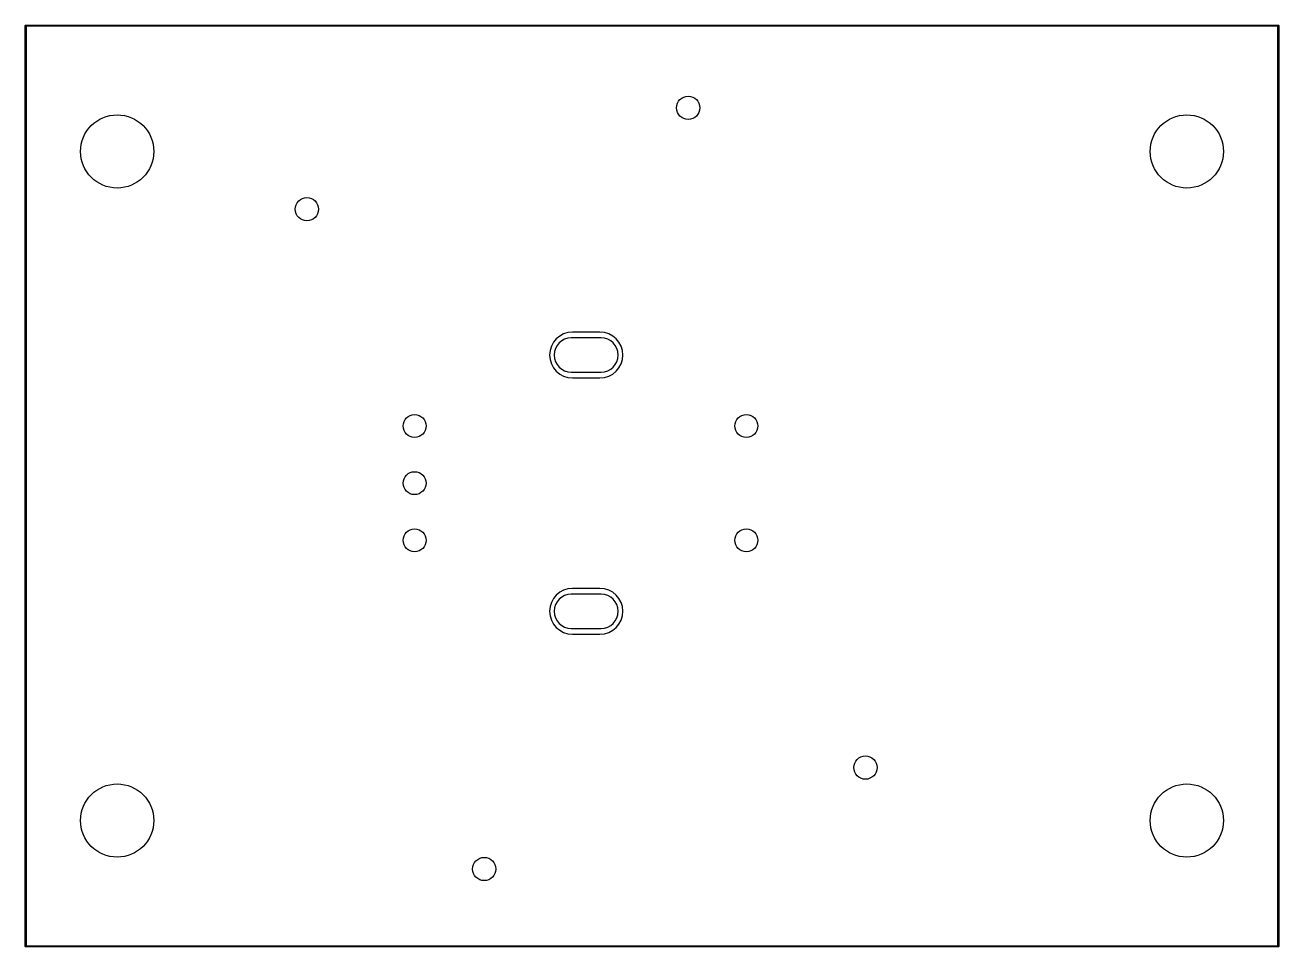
# Model space of a CAD drawing. Header units: inches. Extents: x 4.13 to 6.29, y -4.64 to -3.05.
import ezdxf

# ---------------------------------------------------------------- set-up
doc = ezdxf.new("R2010")
doc.units = ezdxf.units.IN
doc.header["$MEASUREMENT"] = 0
doc.layers.add('Edge.Cuts', color=254, linetype='CONTINUOUS', true_color=0xd0d2cd)

msp = doc.modelspace()

# ---------------------------------------------------------------- linework, layer by layer
at = {"layer": 'Edge.Cuts', "linetype": 'CONTINUOUS'}
for p, q in [((4.1329, -3.0508), (4.1335, -3.0503)), ((4.1329, -3.0512), (4.1329, -3.0508)), ((4.1329, -4.6358), (4.1329, -3.0512)), ((4.1335, -3.0503), (4.1339, -3.0502)), ((4.1339, -3.0502), (6.2894, -3.0502)), ((4.1348, -3.0522), (4.1348, -4.6348)), ((6.2884, -3.0522), (4.1348, -3.0522)), ((6.2884, -4.6348), (6.2884, -3.0522)), ((6.2894, -3.0502), (6.2897, -3.0503)), ((6.2897, -3.0503), (6.2903, -3.0508)), ((6.2903, -3.0508), (6.2904, -3.0512)), ((6.2904, -3.0512), (6.2904, -4.6358)), ((5.122, -3.5787), (5.0748, -3.5787)), ((5.124, -3.5886), (5.0728, -3.5886)), ((5.0728, -3.6476), (5.124, -3.6476)), ((5.0748, -3.6575), (5.122, -3.6575)), ((5.124, -4.0295), (5.0728, -4.0295)), ((5.122, -4.0197), (5.0748, -4.0197)), ((5.0728, -4.0886), (5.124, -4.0886)), ((5.0748, -4.0984), (5.122, -4.0984)), ((4.1329, -4.6362), (4.1329, -4.6358)), ((4.1335, -4.6367), (4.1329, -4.6362)), ((4.1339, -4.6368), (4.1335, -4.6367)), ((6.2894, -4.6368), (4.1339, -4.6368)), ((4.1348, -4.6348), (6.2884, -4.6348)), ((6.2897, -4.6367), (6.2894, -4.6368)), ((6.2903, -4.6362), (6.2897, -4.6367)), ((6.2904, -4.6358), (6.2903, -4.6362))]:
    msp.add_line(p, q, dxfattribs=at)
at = {"layer": 'Edge.Cuts'}
for centre, radius in [((5.2739, -3.1926), 0.02), ((5.2739, -3.1926), 0.02), ((4.2913, -3.2677), 0.063), ((4.2913, -3.2677), 0.063), ((6.1319, -3.2677), 0.063), ((6.1319, -3.2677), 0.063), ((4.6178, -3.3671), 0.02), ((4.6178, -3.3671), 0.02), ((4.8031, -3.7402), 0.0197), ((4.8031, -3.7402), 0.0197), ((5.374, -3.7402), 0.0197), ((5.374, -3.7402), 0.0197), ((4.8031, -3.8386), 0.0197), ((4.8031, -3.8386), 0.0197), ((4.8031, -3.937), 0.0197), ((4.8031, -3.937), 0.0197), ((5.374, -3.937), 0.0197), ((5.374, -3.937), 0.0197), ((5.5789, -4.3282), 0.02), ((5.5789, -4.3282), 0.02), ((4.2913, -4.4193), 0.063), ((4.2913, -4.4193), 0.063), ((6.1319, -4.4193), 0.063), ((6.1319, -4.4193), 0.063), ((4.9229, -4.5027), 0.02), ((4.9229, -4.5027), 0.02)]:
    msp.add_circle(centre, radius, dxfattribs=at)
for centre, radius, start, end in [((5.0748, -3.6181), 0.0394, 90, 270), ((5.122, -3.6181), 0.0394, -90, 90), ((5.0728, -3.6181), 0.0295, 90, 270), ((5.124, -3.6181), 0.0295, -90, 90), ((5.0748, -4.0591), 0.0394, 90, 270), ((5.0728, -4.0591), 0.0295, 90, 270), ((5.122, -4.0591), 0.0394, -90, 90), ((5.124, -4.0591), 0.0295, -90, 90)]:
    msp.add_arc(centre, radius, start, end, dxfattribs=at)

doc.saveas('drawing.dxf')
